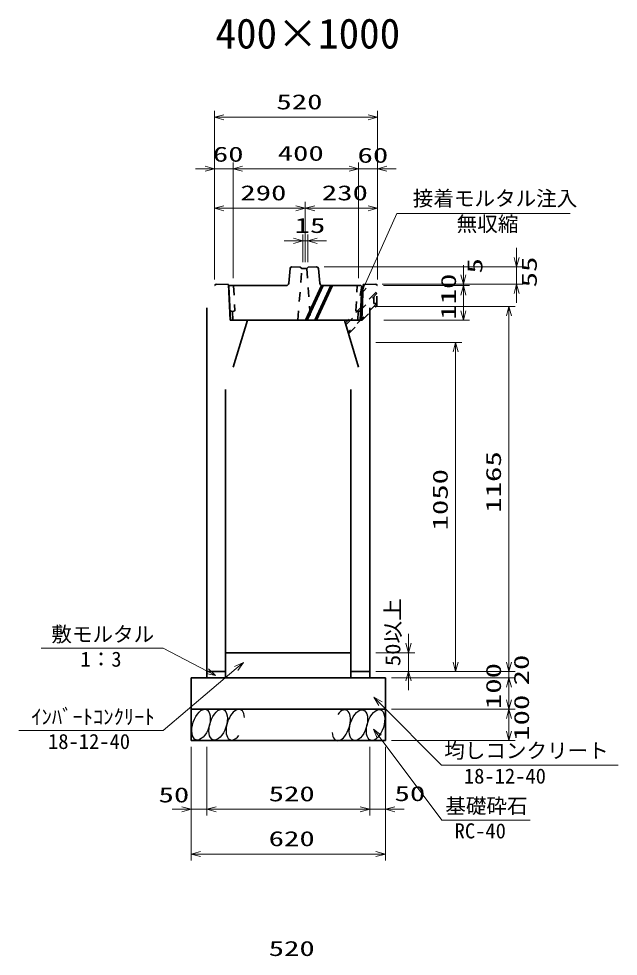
# Model space of a CAD drawing. Units: millimetres on the paper. Extents: x 15 to 1219, y 10 to 859.
# Drawn here: x 329 to 424.7, y 277.5 to 427 of the extents above; entities that cross this region are included whole.
import ezdxf
from ezdxf.enums import TextEntityAlignment as Align

# ---------------------------------------------------------------- set-up
doc = ezdxf.new("R2010")
doc.units = ezdxf.units.MM
doc.linetypes.add('USER1', pattern=[3, 1.5, -1.5])
for name, color, linetype, lineweight in [('D-STR-DIM（寸法）', 7, 'Continuous', 13), ('D-STR-HTXT(均しCON-旗)', 7, 'Continuous', 13), ('D-STR-HTXT(基礎砕石-旗)', 7, 'Continuous', 13), ('D-STR-HTXT（旗上げ）', 7, 'Continuous', 13), ('D-STR-STRF(グリ)', 7, 'Continuous', 25), ('D-STR（構造物）', 1, 'Continuous', 35)]:
    doc.layers.add(name, color=color, linetype=linetype, lineweight=lineweight)
doc.layers.add('D-STR-TXT(文字)', color=7, linetype='Continuous')
doc.styles.add('ＭＳ ゴシック', font='')
doc.styles.get('ＭＳ ゴシック').set_extended_font_data('MS Gothic')

# ---------------------------------------------------------------- blocks, each defined once
blk = doc.blocks.new('_Open30')
at = {"color": 7, "linetype": 'Continuous', "lineweight": 13}
for p, q in [((-1, 0.2679), (0, 0)), ((0, 0), (-1, -0.2679)), ((0, 0), (-1, 0))]:
    blk.add_line(p, q, dxfattribs=at)

msp = doc.modelspace()

# ---------------------------------------------------------------- linework, layer by layer
at = {"layer": 'D-STR-DIM（寸法）'}
for p, q in [((360.25, 404.121), (360.25, 412.329)), ((361.75, 411.329), (384.75, 411.329)), ((386.25, 404.121), (386.25, 412.329)), ((360.25, 385.468), (360.25, 404.121)), ((363.25, 385.658), (363.25, 404.121)), ((363.25, 385.658), (363.25, 404.121)), ((383.25, 385.658), (383.25, 404.121)), ((383.25, 385.658), (383.25, 404.121)), ((386.25, 385.465), (386.25, 404.121)), ((358.75, 403.121), (357.25, 403.121)), ((360.25, 403.121), (363.25, 403.121)), ((364.75, 403.121), (366.25, 403.121)), ((364.75, 403.121), (381.75, 403.121)), ((381.75, 403.121), (380.25, 403.121)), ((383.25, 403.121), (386.25, 403.121)), ((387.75, 403.121), (389.25, 403.121)), ((360.25, 385.468), (360.25, 397.813)), ((361.75, 396.813), (373.244, 396.813)), ((374.744, 388.198), (374.744, 397.813)), ((374.744, 388.198), (374.744, 397.813)), ((376.244, 396.813), (384.75, 396.813)), ((386.25, 385.468), (386.25, 397.813)), ((374.35, 388.198), (374.35, 392.613)), ((375.138, 388.198), (375.138, 392.613)), ((372.85, 391.613), (371.35, 391.613)), ((374.35, 391.613), (375.138, 391.613)), ((376.638, 391.613), (378.138, 391.613)), ((408.453, 388.98), (408.453, 390.48)), ((377.75, 387.48), (409.453, 387.48)), ((399.955, 386.213), (399.955, 387.713)), ((408.453, 384.713), (408.453, 387.48)), ((387, 384.713), (400.955, 384.713)), ((387.196, 384.47), (400.955, 384.47)), ((387.248, 384.47), (400.955, 384.47)), ((388, 384.713), (409.453, 384.713)), ((399.955, 384.47), (399.955, 384.713)), ((399.955, 380.465), (399.955, 382.97)), ((399.955, 382.97), (399.955, 381.47)), ((408.453, 383.213), (408.453, 381.713)), ((385.77, 381.151), (408.223, 381.151)), ((387.25, 378.965), (400.955, 378.965)), ((407.223, 324.403), (407.223, 379.651)), ((386.02, 375.403), (399.725, 375.403)), ((398.725, 324.403), (398.725, 373.903)), ((391.209, 327.403), (391.209, 328.903)), ((386.02, 325.903), (392.209, 325.903)), ((391.209, 322.903), (391.209, 325.903)), ((407.223, 324.403), (407.223, 325.903)), ((386.02, 322.903), (408.223, 322.903)), ((386.02, 322.903), (399.725, 322.903)), ((386.02, 322.903), (408.223, 322.903)), ((386.02, 322.903), (392.209, 322.903)), ((388.52, 321.903), (408.223, 321.903)), ((388.52, 321.903), (408.223, 321.903)), ((407.223, 321.903), (407.223, 322.903)), ((391.209, 321.403), (391.209, 319.903)), ((407.223, 318.403), (407.223, 320.403)), ((407.223, 320.403), (407.223, 318.903)), ((388.52, 316.903), (408.223, 316.903)), ((388.52, 316.903), (408.223, 316.903)), ((407.223, 313.403), (407.223, 315.403)), ((388.52, 311.903), (408.223, 311.903)), ((356.52, 310.903), (356.52, 299.936)), ((356.52, 309.903), (356.52, 292.778)), ((359.02, 310.903), (359.02, 299.936)), ((359.02, 310.903), (359.02, 299.936)), ((385.02, 310.903), (385.02, 299.936)), ((385.02, 309.903), (385.02, 299.936)), ((387.52, 310.903), (387.52, 299.936)), ((387.52, 309.903), (387.52, 292.778)), ((355.02, 300.936), (353.52, 300.936)), ((356.52, 300.936), (359.02, 300.936)), ((360.52, 300.936), (383.52, 300.936)), ((360.52, 300.936), (362.02, 300.936)), ((383.52, 300.936), (382.02, 300.936)), ((385.02, 300.936), (387.52, 300.936)), ((389.02, 300.936), (390.52, 300.936)), ((358.02, 293.778), (386.02, 293.778))]:
    msp.add_line(p, q, dxfattribs=at)
at = {"layer": 'D-STR-HTXT(均しCON-旗)'}
for points in [[(332.581, 326.606), (352.062, 326.606), (359.105, 322.951)], [(329.028, 313.472), (352.062, 313.472), (363.719, 323.383)], [(424.668, 307.955), (396.46, 307.955), (386.738, 317.772)]]:
    msp.add_lwpolyline(points, dxfattribs=at)
at = {"layer": 'D-STR-HTXT(基礎砕石-旗)'}
msp.add_lwpolyline([(410.642, 299.206), (396.538, 299.206), (386.534, 312.532)], dxfattribs=at)
at = {"layer": 'D-STR-HTXT（旗上げ）'}
msp.add_lwpolyline([(416.971, 395.956), (389.35, 395.956), (384.083, 384.239)], dxfattribs=at)
at = {"layer": 'D-STR-STRF(グリ)'}
for centre, major_axis in [((358.115, 314.426), (0.79, 2.421)), ((360.836, 314.426), (0.79, 2.421)), ((383.224, 314.345), (-0.771, -2.427)), ((385.946, 314.367), (-0.771, -2.427))]:
    msp.add_ellipse(centre, major_axis=major_axis, ratio=0.5139, dxfattribs=at)
for centre, major_axis in [((363.577, 314.426), (0.79, 2.421)), ((380.484, 314.324), (-0.771, -2.427))]:
    msp.add_ellipse(centre, major_axis=major_axis, ratio=0.5139, start_param=5.3575563, end_param=10.3750652, dxfattribs=at)
at = {"layer": 'D-STR（構造物）'}
for p, q in [((372.611, 387.459), (373.949, 387.432)), ((373.949, 387.432), (374.18, 387.178)), ((374.968, 387.178), (375.199, 387.432)), ((376.548, 387.459), (375.199, 387.432)), ((372.114, 384.877), (372.306, 387.184)), ((374.18, 387.178), (374.968, 387.178)), ((374.18, 387.178), (374.968, 387.178)), ((377.045, 384.877), (376.853, 387.184)), ((360.5, 384.713), (360.25, 384.468)), ((362.5, 384.673), (360.5, 384.713)), ((362.75, 378.965), (362.5, 384.673)), ((362.558, 384.315), (362.701, 384.465)), ((371.666, 384.465), (362.701, 384.465)), ((377.33, 384.465), (374.765, 378.965)), ((375.038, 378.965), (377.602, 384.465)), ((376.275, 378.965), (378.839, 384.465)), ((379.089, 384.465), (376.524, 378.965)), ((377.494, 384.465), (383.602, 384.465)), ((383.602, 384.465), (383.745, 384.315)), ((383.75, 378.965), (384, 384.673)), ((384, 384.673), (386, 384.713)), ((386, 384.713), (386.25, 384.468)), ((362.802, 378.965), (362.558, 384.315)), ((383.745, 384.315), (383.5, 378.965)), ((359.02, 380.906), (359.02, 322.903)), ((385.02, 380.903), (385.02, 322.903)), ((383.75, 378.965), (362.75, 378.965)), ((362.8, 378.965), (383.7, 378.965)), ((383.5, 378.965), (362.802, 378.965)), ((363.25, 371.465), (365.5, 378.965)), ((383.25, 371.465), (381, 378.965)), ((362.02, 367.903), (362.02, 322.903)), ((382.02, 367.903), (382.02, 322.903)), ((362.02, 325.903), (382.02, 325.903)), ((356.52, 321.903), (387.52, 321.903)), ((356.52, 321.903), (356.52, 311.903)), ((359.02, 322.903), (362.02, 322.903)), ((359.02, 322.903), (359.02, 321.903)), ((362.02, 322.903), (362.02, 321.903)), ((385.02, 322.903), (382.02, 322.903)), ((382.02, 322.903), (382.02, 321.903)), ((385.02, 322.903), (385.02, 321.903)), ((387.52, 321.903), (387.52, 311.903)), ((356.52, 316.903), (387.52, 316.903)), ((356.52, 311.903), (387.52, 311.903))]:
    msp.add_line(p, q, dxfattribs=at)
at = {"layer": 'D-STR（構造物）', "linetype": 'USER1'}
for p, q in [((373.559, 378.965), (374.18, 387.178)), ((374.968, 387.178), (375.59, 378.965)), ((363.309, 384.465), (363.478, 380.454)), ((382.824, 380.454), (382.994, 384.466)), ((386, 383.37), (381.137, 378.507)), ((381.218, 378.238), (386.175, 383.196)), ((386.175, 383.196), (385.928, 383.443)), ((386.175, 381.265), (386.175, 383.196)), ((386.175, 381.61), (381.584, 377.019)), ((385.675, 381.61), (385.675, 382.696)), ((386.175, 381.61), (385.675, 381.61)), ((363.136, 380.316), (362.736, 380.427)), ((363.478, 380.454), (363.136, 380.316)), ((363.196, 378.965), (363.136, 380.316)), ((381.658, 376.773), (386.175, 381.29)), ((383.166, 380.316), (382.824, 380.454)), ((383.105, 378.966), (383.166, 380.316)), ((383.566, 380.427), (383.166, 380.316)), ((385.928, 381.018), (386.175, 381.265))]:
    msp.add_line(p, q, dxfattribs=at)
at = {"layer": 'D-STR（構造物）'}
for centre, radius, start, end in [((372.605, 387.159), 0.3, 88.85387, 175.23651), ((376.554, 387.159), 0.3, 4.76373, 91.1481), ((371.666, 384.915), 0.45, 270, 355.23651), ((377.494, 384.915), 0.45, 184.76373, 269.99995)]:
    msp.add_arc(centre, radius, start, end, dxfattribs=at)

# ---------------------------------------------------------------- block references
at = {"layer": 'D-STR-DIM（寸法）', "xscale": 1.5, "yscale": 1.5}
for p, rotation in [((360.25, 411.329), 180), ((363.25, 403.121), 180), ((363.25, 403.121), 180), ((386.25, 403.121), 180), ((360.25, 396.813), 180), ((374.744, 396.813), 180), ((375.138, 391.613), 180), ((408.453, 387.48), 270), ((399.955, 384.713), 270), ((399.955, 384.47), 90), ((399.955, 384.47), 90), ((408.453, 384.713), 90), ((399.955, 378.965), 270), ((407.223, 381.151), 90), ((398.725, 375.403), 90), ((391.209, 325.903), 270), ((398.725, 322.903), 270), ((407.223, 322.903), 270), ((407.223, 322.903), 270), ((391.209, 322.903), 90), ((407.223, 321.903), 90), ((407.223, 321.903), 90), ((407.223, 316.903), 270), ((407.223, 316.903), 90), ((407.223, 311.903), 270), ((359.02, 300.936), 180), ((359.02, 300.936), 180), ((387.52, 300.936), 180), ((356.52, 293.778), 180)]:
    msp.add_blockref('_Open30', p, dxfattribs=dict(at, rotation=rotation))
for p in [(386.25, 411.329), (360.25, 403.121), (383.25, 403.121), (383.25, 403.121), (374.744, 396.813), (386.25, 396.813), (374.35, 391.613), (356.52, 300.936), (385.02, 300.936), (385.02, 300.936), (387.52, 293.778)]:
    msp.add_blockref('_Open30', p, dxfattribs=at)
at = {"layer": 'D-STR-HTXT(均しCON-旗)', "xscale": 1.5, "yscale": 1.5}
for p, rotation in [((364.862, 324.355), 40.37163), ((360.436, 322.26), 332.57325), ((385.682, 318.838), 134.72505)]:
    msp.add_blockref('_Open30', p, dxfattribs=dict(at, rotation=rotation))
at = {"layer": 'D-STR-HTXT(基礎砕石-旗)', "xscale": 1.5, "yscale": 1.5, "rotation": 126.89552}
msp.add_blockref('_Open30', (385.634, 313.731), dxfattribs=at)
at = {"layer": 'D-STR-HTXT（旗上げ）', "xscale": 1.5, "yscale": 1.5, "rotation": 245.79582}
msp.add_blockref('_Open30', (383.468, 382.871), dxfattribs=at)

# ---------------------------------------------------------------- texts
at = {"layer": 'D-STR-DIM（寸法）', "style": 'ＭＳ ゴシック', "width": 1.5}
for s, p in [('520', (370.125, 411.866)), ('60', (359.986, 403.514)), ('400', (370.333, 403.658)), ('60', (383.07, 403.344)), ('290', (364.372, 397.351)), ('230', (377.372, 397.351)), ('15', (373.031, 392.15)), ('50', (351.323, 301.303)), ('520', (368.895, 301.473)), ('50', (388.972, 301.51)), ('620', (368.895, 294.316)), ('520', (368.895, 276.796))]:
    msp.add_text(s, height=2.405, dxfattribs=at).set_placement(p, align=Align.BOTTOM_LEFT)
at = {"layer": 'D-STR-DIM（寸法）', "style": 'ＭＳ ゴシック'}
for s, width, p in [('5', 1.5, (403.719, 386.399)), ('55', 1.5, (412.393, 384.191)), ('110', 1.5, (399.511, 379.022)), ('1165', 1.5, (406.686, 348.23)), ('1050', 1.5, (398.188, 345.403)), ('50以上', 1.1, (390.628, 323.766)), ('20', 1.5, (411.137, 320.684)), ('100', 1.5, (406.686, 316.903)), ('100', 1.5, (411.158, 311.848))]:
    msp.add_text(s, height=2.405, rotation=90, dxfattribs=dict(at, width=width)).set_placement(p, align=Align.BOTTOM_LEFT)
at = {"layer": 'D-STR-HTXT(均しCON-旗)', "style": 'ＭＳ ゴシック'}
for s, p in [('敷モルタル', (334.231, 326.928)), ('1：3', (338.877, 322.955)), ('ｲﾝﾊﾞｰﾄｺﾝｸﾘｰﾄ', (331.03, 313.756)), ('18-12-40', (333.698, 309.822)), ('均しコンクリート', (396.907, 308.366)), ('18-12-40', (400.042, 304.304))]:
    msp.add_text(s, height=2.405, dxfattribs=at).set_placement(p, align=Align.BOTTOM_LEFT)
at = {"layer": 'D-STR-HTXT(基礎砕石-旗)', "style": 'ＭＳ ゴシック'}
for s, p in [('基礎砕石', (397.074, 299.54)), ('RC-40', (398.562, 295.555))]:
    msp.add_text(s, height=2.405, dxfattribs=at).set_placement(p, align=Align.BOTTOM_LEFT)
at = {"layer": 'D-STR-HTXT（旗上げ）', "style": 'ＭＳ ゴシック'}
for s, p in [('接着モルタル注入', (391.888, 396.46)), ('無収縮', (398.892, 392.383))]:
    msp.add_text(s, height=2.405, dxfattribs=at).set_placement(p, align=Align.BOTTOM_LEFT)
at = {"layer": 'D-STR-TXT(文字)', "style": 'ＭＳ ゴシック'}
msp.add_text('400×1000', height=4.811, dxfattribs=at).set_placement((360.423, 420.851), align=Align.BOTTOM_LEFT)

doc.saveas('drawing.dxf')
